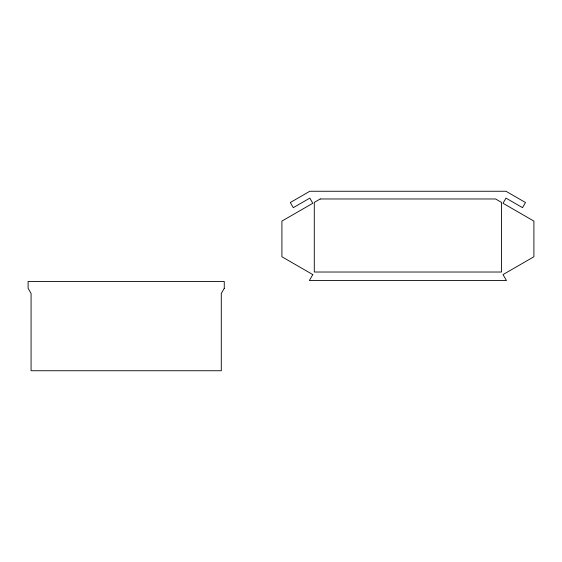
<?xml version="1.0" encoding="UTF-8"?>
<svg xmlns="http://www.w3.org/2000/svg" width="562" height="562" viewBox="0 0 562 562"><rect width="100%" height="100%" fill="white"/><g stroke="black" fill="none" stroke-linecap="round" stroke-linejoin="round"><path stroke-width="0.84" d="M224.259 288.327L221.287 293.469L221.287 370.744L31.072 370.744L31.072 293.469L28.1 288.327L28.1 281.464L224.259 281.464L224.259 288.327M312.802 274.593L309.367 280.536L506.446 280.536L503.011 274.593L533.9 256.764L533.9 221.098L503.011 203.268L505.983 198.119L522.519 207.659L525.491 202.517L505.983 191.256L309.831 191.256L290.322 202.517L293.294 207.659L309.831 198.119L312.802 203.268L281.913 221.098L281.913 256.764L312.802 274.593M320.228 198.976L314.284 202.404L314.284 272.022L501.529 272.022L501.529 202.404L495.586 198.976L320.228 198.976"/></g></svg>
